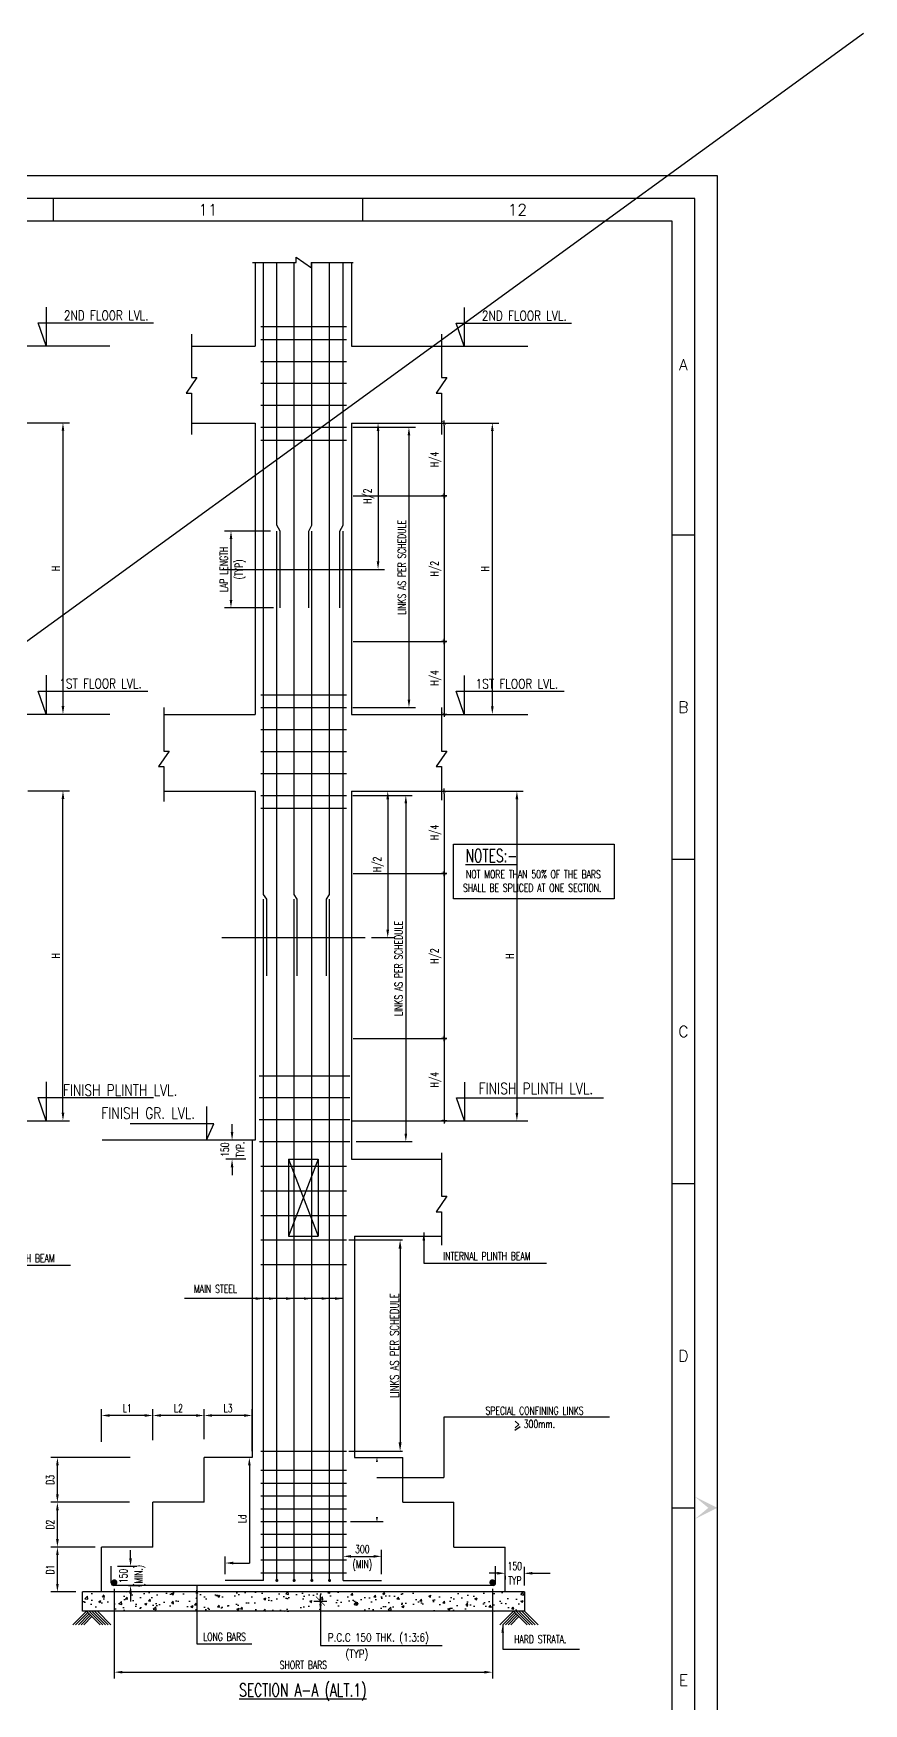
# Model space of a CAD drawing. Extents: x 489124 to 794428, y -356295 to -29813.
# Drawn here: x 608941 to 634855, y -225987 to -173814 of the extents above; entities that cross this region are included whole.
import ezdxf
from ezdxf.enums import TextEntityAlignment as Align
from ezdxf.lldxf.tags import DXFTag

# ---------------------------------------------------------------- set-up
doc = ezdxf.new("R2010")
doc.units = 0
doc.header["$LTSCALE"] = 500
doc.header["$MEASUREMENT"] = 0
doc.layers.get('DEFPOINTS').update_dxf_attribs({"color": 4})
for name, color, linetype in [('CEN', 8, 'CENTER'), ('COL', 1, 'Continuous'), ('DIM', 5, 'Continuous'), ('FOOT', 4, 'Continuous'), ('FRAME', 6, 'Continuous'), ('LINK', 2, 'Continuous'), ('P.C.C.', 8, 'Continuous'), ('PNA', 10, 'Continuous'), ('RING', 4, 'Continuous'), ('TXT', 4, 'Continuous'), ('TXT1', 2, 'Continuous')]:
    doc.layers.add(name, color=color, linetype=linetype)
doc.layers.add('HEADING-TXT', color=1, linetype='Continuous', lineweight=25)
doc.styles.add('ROMAND', font='romand')
doc.styles.add('ROMANS', font='r.shx', dxfattribs={"width": 0.7, "bigfont": 'bigfont.shx'})
tags = doc.linetypes.add('CENTER', pattern=[2, 1.25, -0.25, 0.25, -0.25]).pattern_tags.tags
tags[10:11] = [DXFTag(74, 4), DXFTag(75, 0), DXFTag(340, '0'), DXFTag(46, 1.0), DXFTag(50, 0.0), DXFTag(44, 0.0), DXFTag(45, 0.0)]
tags[8:9] = [DXFTag(74, 4), DXFTag(75, 0), DXFTag(340, '0'), DXFTag(46, 1.0), DXFTag(50, 0.0), DXFTag(44, 0.0), DXFTag(45, 0.0)]
tags[6:7] = [DXFTag(74, 4), DXFTag(75, 0), DXFTag(340, '0'), DXFTag(46, 1.0), DXFTag(50, 0.0), DXFTag(44, 0.0), DXFTag(45, 0.0)]
tags[4:5] = [DXFTag(74, 4), DXFTag(75, 0), DXFTag(340, '0'), DXFTag(46, 1.0), DXFTag(50, 0.0), DXFTag(44, 0.0), DXFTag(45, 0.0)]
doc.dimstyles.new('Copy of INT2TIMES', dxfattribs={"dimtxt": 300, "dimasz": 275, "dimexe": 75, "dimexo": 75, "dimgap": 40, "dimtad": 1, "dimdec": 0, "dimlfac": 0.5, "dimrnd": 5, "dimzin": 0, "dimdsep": 46, "dimtxsty": 'ROMANS', "dimcen": -1, "dimclrd": 5, "dimclre": 5, "dimclrt": 4, "dimadec": 0, "dimazin": 0, "dimtfac": 1, "dimtdec": 0, "dimtix": 1, "dimtofl": 0, "dimtmove": 2, "dimatfit": 3, "dimfxl": 0, "dimtolj": 1, "dimtzin": 0, "dimarcsym": 0})
doc.dimstyles.new('dim25', dxfattribs={"dimtxt": 250, "dimasz": 250, "dimexe": 200, "dimexo": 200, "dimgap": 100, "dimtad": 1, "dimdec": 0, "dimlfac": 0.25, "dimzin": 0, "dimdsep": 46, "dimtxsty": 'ROMANS', "dimcen": 0, "dimclrd": 5, "dimclre": 5, "dimclrt": 4, "dimadec": 0, "dimazin": 0, "dimtfac": 1, "dimtdec": 0, "dimtix": 1, "dimtofl": 0, "dimtmove": 2, "dimatfit": 3, "dimfxl": 0, "dimtolj": 1, "dimtzin": 0, "dimlwd": -1, "dimlwe": -1, "dimarcsym": 0})
doc.dimstyles.new('INT', dxfattribs={"dimtxt": 250, "dimasz": 80, "dimexe": 50, "dimexo": 50, "dimgap": 75, "dimtad": 1, "dimdec": 0, "dimzin": 0, "dimdsep": 46, "dimtxsty": 'ROMANS', "dimblk": 'DIMTICK', "dimblk1": 'DIMTICK', "dimblk2": 'DIMTICK', "dimsah": 1, "dimcen": -0.25, "dimclrd": 5, "dimclre": 5, "dimclrt": 4, "dimadec": 0, "dimazin": 0, "dimtfac": 1, "dimtdec": 0, "dimtix": 1, "dimtofl": 0, "dimtmove": 2, "dimatfit": 3, "dimldrblk": 'DIMTICK', "dimfxl": 0, "dimtolj": 1, "dimtzin": 0, "dimarcsym": 0})
doc.dimstyles.new('INT$7', dxfattribs={"dimtxt": 9, "dimasz": 8, "dimexe": 8, "dimexo": 3, "dimgap": 2, "dimtad": 1, "dimdec": 0, "dimzin": 0, "dimdsep": 46, "dimtxsty": 'ROMANS', "dimblk": 'DIMTICK', "dimcen": -0.25, "dimclrd": 5, "dimclre": 5, "dimclrt": 4, "dimadec": 0, "dimazin": 0, "dimtfac": 1, "dimtdec": 0, "dimtix": 1, "dimtofl": 0, "dimtmove": 2, "dimatfit": 3, "dimldrblk": 'DIMTICK', "dimfxl": 0, "dimtolj": 1, "dimtzin": 0, "dimarcsym": 0})

# ---------------------------------------------------------------- blocks, each defined once
blk = doc.blocks.new('FOLDER')
at = {"layer": 'PNA'}
for points in [[(-1250, 2500), (0, 0), (0, 1000)], [(1250, 2500), (0, 0), (0, 1000)]]:
    blk.add_solid(points, dxfattribs=at)
blk = doc.blocks.new('A1')
at = {"flags": 128}
blk.add_lwpolyline([(0, 0), (82779, 0), (82779, 58231), (0, 58231)], close=True, dxfattribs=at)
at = {"layer": 'PNA'}
for p, q in [((68326, 57739), (68326, 57247)), ((75060, 57739), (75060, 57247)), ((81794, 50420), (82287, 50420)), ((81794, 43358), (82287, 43358)), ((81794, 36296), (82287, 36296)), ((81794, 29233), (82287, 29233))]:
    blk.add_line(p, q, dxfattribs=at)
at = {"layer": 'PNA', "color": 1}
for points in [[(984, 492), (82287, 492), (82287, 57739), (984, 57739)], [(1969, 984), (81794, 984), (81794, 57247), (1969, 57247)]]:
    blk.add_lwpolyline(points, close=True, dxfattribs=at)
at = {"layer": 'PNA', "xscale": 0.196857838483993, "yscale": 0.196857838483993, "zscale": 0.196857838483993, "rotation": 90}
blk.add_blockref('FOLDER', (82779, 29233), dxfattribs=at)
at = {"layer": 'PNA', "style": 'ROMANS'}
for s, height, p in [('11', 246.1, (71694, 57493)), ('12', 246.1, (78428, 57493)), ('A', 246, (82041, 54122)), ('B', 246, (82041, 46666)), ('C', 246, (82041, 39604)), ('D', 246, (82041, 32541)), ('E', 246, (82041, 25479))]:
    blk.add_text(s, height=height, dxfattribs=at).set_placement(p, align=Align.MIDDLE)
blk = doc.blocks.new('*D740')
at = {"layer": 'DEFPOINTS', "color": 0}
for p in [(611368, -221699), (611973, -221699), (611710, -222299)]:
    blk.add_point(p, dxfattribs=at)
at = {"layer": 'DIM', "color": 5}
for p, q in [((611973, -221449), (611973, -221199)), ((611568, -221699), (612173, -221699)), ((611910, -222299), (612173, -222299)), ((611973, -222549), (611973, -222799))]:
    blk.add_line(p, q, dxfattribs=at)
for points in [[(611932, -221449), (612015, -221449), (611973, -221699)], [(611932, -222549), (612015, -222549), (611973, -222299)]]:
    blk.add_solid(points, dxfattribs=at)
at = {"layer": 'DIM', "color": 4, "char_height": 250, "attachment_point": 5, "rotation": 90, "style": 'ROMANS'}
for s, insert in [('\\A1;(MIN.)', (612264, -221999)), ('\\A1;150', (611748, -221999))]:
    blk.add_mtext(s, dxfattribs=dict(at, insert=insert))
blk = doc.blocks.new('*D741')
at = {"layer": 'DEFPOINTS', "color": 0}
for p in [(609689, -221099), (611068, -221099), (610468, -222499)]:
    blk.add_point(p, dxfattribs=at)
at = {"layer": 'DIM', "color": 5}
for p, q in [((610868, -221099), (609489, -221099)), ((609689, -222249), (609689, -221349)), ((610268, -222499), (609489, -222499))]:
    blk.add_line(p, q, dxfattribs=at)
for points in [[(609648, -221349), (609731, -221349), (609689, -221099)], [(609648, -222249), (609731, -222249), (609689, -222499)]]:
    blk.add_solid(points, dxfattribs=at)
at = {"layer": 'DIM', "color": 4, "insert": (609464, -221799), "char_height": 250, "attachment_point": 5, "rotation": 90, "style": 'ROMANS'}
blk.add_mtext('\\A1;D1', dxfattribs=at)
blk = doc.blocks.new('*D742')
at = {"layer": 'DEFPOINTS', "color": 0}
for p in [(609689, -219699), (612142, -219699), (611068, -221099)]:
    blk.add_point(p, dxfattribs=at)
at = {"layer": 'DIM', "color": 5}
for p, q in [((611942, -219699), (609489, -219699)), ((609689, -220849), (609689, -219949)), ((610868, -221099), (609489, -221099))]:
    blk.add_line(p, q, dxfattribs=at)
for points in [[(609648, -219949), (609731, -219949), (609689, -219699)], [(609648, -220849), (609731, -220849), (609689, -221099)]]:
    blk.add_solid(points, dxfattribs=at)
at = {"layer": 'DIM', "color": 4, "insert": (609464, -220399), "char_height": 250, "attachment_point": 5, "rotation": 90, "style": 'ROMANS'}
blk.add_mtext('\\A1;D2', dxfattribs=at)
blk = doc.blocks.new('*D743')
at = {"layer": 'DEFPOINTS', "color": 0}
for p in [(609689, -218299), (612162, -218299), (612142, -219699)]:
    blk.add_point(p, dxfattribs=at)
at = {"layer": 'DIM', "color": 5}
for p, q in [((611962, -218299), (609489, -218299)), ((609689, -219449), (609689, -218549)), ((611942, -219699), (609489, -219699))]:
    blk.add_line(p, q, dxfattribs=at)
for points in [[(609648, -218549), (609731, -218549), (609689, -218299)], [(609648, -219449), (609731, -219449), (609689, -219699)]]:
    blk.add_solid(points, dxfattribs=at)
at = {"layer": 'DIM', "color": 4, "insert": (609464, -218999), "char_height": 250, "attachment_point": 5, "rotation": 90, "style": 'ROMANS'}
blk.add_mtext('\\A1;D3', dxfattribs=at)
blk = doc.blocks.new('*D744')
at = {"layer": 'DEFPOINTS', "color": 0}
for p in [(614268, -216987), (614268, -217932), (615768, -218299)]:
    blk.add_point(p, dxfattribs=at)
at = {"layer": 'DIM', "color": 5}
for p, q in [((614268, -217732), (614268, -216787)), ((615518, -216987), (614518, -216987)), ((615768, -218099), (615768, -216787))]:
    blk.add_line(p, q, dxfattribs=at)
for points in [[(614518, -216946), (614518, -217029), (614268, -216987)], [(615518, -216946), (615518, -217029), (615768, -216987)]]:
    blk.add_solid(points, dxfattribs=at)
at = {"layer": 'DIM', "color": 4, "insert": (615018, -216762), "char_height": 250, "attachment_point": 5, "style": 'ROMANS'}
blk.add_mtext('\\A1;L3', dxfattribs=at)
blk = doc.blocks.new('*D745')
at = {"layer": 'DEFPOINTS', "color": 0}
for p in [(612668, -216987), (612668, -217960), (614268, -217932)]:
    blk.add_point(p, dxfattribs=at)
at = {"layer": 'DIM', "color": 5}
for p, q in [((612668, -217760), (612668, -216787)), ((614018, -216987), (612918, -216987)), ((614268, -217732), (614268, -216787))]:
    blk.add_line(p, q, dxfattribs=at)
for points in [[(612918, -216946), (612918, -217029), (612668, -216987)], [(614018, -216946), (614018, -217029), (614268, -216987)]]:
    blk.add_solid(points, dxfattribs=at)
at = {"layer": 'DIM', "color": 4, "insert": (613468, -216762), "char_height": 250, "attachment_point": 5, "style": 'ROMANS'}
blk.add_mtext('\\A1;L2', dxfattribs=at)
blk = doc.blocks.new('*D746')
at = {"layer": 'DEFPOINTS', "color": 0}
for p in [(611068, -216987), (611068, -218007), (612668, -217960)]:
    blk.add_point(p, dxfattribs=at)
at = {"layer": 'DIM', "color": 5}
for p, q in [((611068, -217807), (611068, -216787)), ((612418, -216987), (611318, -216987)), ((612668, -217760), (612668, -216787))]:
    blk.add_line(p, q, dxfattribs=at)
for points in [[(611318, -216946), (611318, -217029), (611068, -216987)], [(612418, -216946), (612418, -217029), (612668, -216987)]]:
    blk.add_solid(points, dxfattribs=at)
at = {"layer": 'DIM', "color": 4, "insert": (611868, -216762), "char_height": 250, "attachment_point": 5, "style": 'ROMANS'}
blk.add_mtext('\\A1;L1', dxfattribs=at)
blk = doc.blocks.new('*D747')
at = {"layer": 'DEFPOINTS', "color": 0}
for p in [(623668, -221799), (624268, -221916), (624268, -222499)]:
    blk.add_point(p, dxfattribs=at)
at = {"layer": 'DIM', "color": 5}
for p, q in [((624268, -222299), (624268, -221716)), ((623418, -221916), (623168, -221916)), ((623668, -221999), (623668, -222116)), ((624518, -221916), (624768, -221916))]:
    blk.add_line(p, q, dxfattribs=at)
for points in [[(623418, -221875), (623418, -221958), (623668, -221916)], [(624518, -221875), (624518, -221958), (624268, -221916)]]:
    blk.add_solid(points, dxfattribs=at)
at = {"layer": 'DIM', "color": 4, "char_height": 250, "attachment_point": 5, "style": 'ROMANS'}
for s, insert in [('\\A1;150', (623968, -221691)), ('\\A1;TYP', (623968, -222141))]:
    blk.add_mtext(s, dxfattribs=dict(at, insert=insert))
blk = doc.blocks.new('*D751')
at = {"layer": 'DEFPOINTS', "color": 0}
for p in [(608571, -197478), (609863, -197478), (608571, -207778)]:
    blk.add_point(p, dxfattribs=at)
at = {"layer": 'DIM', "color": 5}
for p, q in [((608771, -197478), (610063, -197478)), ((609863, -207528), (609863, -197728)), ((608771, -207778), (610063, -207778))]:
    blk.add_line(p, q, dxfattribs=at)
for points in [[(609821, -197728), (609905, -197728), (609863, -197478)], [(609821, -207528), (609905, -207528), (609863, -207778)]]:
    blk.add_solid(points, dxfattribs=at)
at = {"layer": 'DIM', "color": 4, "insert": (609638, -202628), "char_height": 250, "attachment_point": 5, "rotation": 90, "style": 'ROMANS'}
blk.add_mtext('\\A1;H', dxfattribs=at)
blk = doc.blocks.new('*D754')
at = {"layer": 'DEFPOINTS', "color": 0}
for p in [(615768, -208385), (615142, -208985), (615768, -208985)]:
    blk.add_point(p, dxfattribs=at)
at = {"layer": 'DIM', "color": 5}
for p, q in [((615142, -208135), (615142, -207885)), ((615568, -208385), (614942, -208385)), ((615568, -208985), (614942, -208985)), ((615142, -209235), (615142, -209485))]:
    blk.add_line(p, q, dxfattribs=at)
for points in [[(615100, -208135), (615183, -208135), (615142, -208385)], [(615100, -209235), (615183, -209235), (615142, -208985)]]:
    blk.add_solid(points, dxfattribs=at)
at = {"layer": 'DIM', "color": 4, "insert": (614917, -208685), "char_height": 250, "attachment_point": 5, "rotation": 90, "style": 'ROMANS'}
blk.add_mtext('\\A1;150', dxfattribs=at)
blk = doc.blocks.new('*D755')
at = {"layer": 'DEFPOINTS', "color": 0, "ltscale": 2}
for p in [(618716, -211503), (618716, -218105), (620387, -218105)]:
    blk.add_point(p, dxfattribs=at)
at = {"layer": 'DIM', "color": 5, "lineweight": -2, "ltscale": 2}
for p, q in [((618791, -211503), (620462, -211503)), ((620387, -211778), (620387, -217830)), ((618791, -218105), (620462, -218105))]:
    blk.add_line(p, q, dxfattribs=at)
at = {"layer": 'DIM', "color": 5, "ltscale": 2}
for points in [[(620341, -211778), (620433, -211778), (620387, -211503)], [(620341, -217830), (620433, -217830), (620387, -218105)]]:
    blk.add_solid(points, dxfattribs=at)
at = {"layer": 'DIM', "color": 4, "ltscale": 2, "insert": (620210, -214804), "char_height": 275, "attachment_point": 5, "rotation": 90, "style": 'ROMANS'}
blk.add_mtext('\\A1;LINKS AS PER SCHEDULE', dxfattribs=at)
blk = doc.blocks.new('*D756')
at = {"layer": 'DEFPOINTS', "color": 0}
for p in [(618716, -197619), (618816, -208430), (620566, -208430)]:
    blk.add_point(p, dxfattribs=at)
at = {"layer": 'DIM', "color": 5}
for p, q in [((618916, -197619), (620766, -197619)), ((620566, -197869), (620566, -208180)), ((619016, -208430), (620766, -208430))]:
    blk.add_line(p, q, dxfattribs=at)
for points in [[(620524, -197869), (620608, -197869), (620566, -197619)], [(620524, -208180), (620608, -208180), (620566, -208430)]]:
    blk.add_solid(points, dxfattribs=at)
at = {"layer": 'DIM', "color": 4, "insert": (620341, -203024), "char_height": 250, "attachment_point": 5, "rotation": 90, "style": 'ROMANS'}
blk.add_mtext('\\A1;LINKS AS PER SCHEDULE', dxfattribs=at)
blk = doc.blocks.new('*D757')
at = {"layer": 'DEFPOINTS', "color": 0}
for p in [(620274, -197485), (620425, -207785), (624033, -207785)]:
    blk.add_point(p, dxfattribs=at)
at = {"layer": 'DIM', "color": 5}
for p, q in [((620474, -197485), (624233, -197485)), ((624033, -197735), (624033, -207535)), ((620625, -207785), (624233, -207785))]:
    blk.add_line(p, q, dxfattribs=at)
for points in [[(623991, -197735), (624075, -197735), (624033, -197485)], [(623991, -207535), (624075, -207535), (624033, -207785)]]:
    blk.add_solid(points, dxfattribs=at)
at = {"layer": 'DIM', "color": 4, "insert": (623808, -202635), "char_height": 250, "attachment_point": 5, "rotation": 90, "style": 'ROMANS'}
blk.add_mtext('\\A1;H', dxfattribs=at)
blk = doc.blocks.new('*D758')
at = {"layer": 'DEFPOINTS', "color": 0}
for p in [(619634, -197485), (619293, -202058), (620001, -202058)]:
    blk.add_point(p, dxfattribs=at)
at = {"layer": 'DIM', "color": 5}
for p, q in [((619834, -197485), (620201, -197485)), ((620001, -197735), (620001, -201808)), ((619493, -202058), (620201, -202058))]:
    blk.add_line(p, q, dxfattribs=at)
for points in [[(619959, -197735), (620043, -197735), (620001, -197485)], [(619959, -201808), (620043, -201808), (620001, -202058)]]:
    blk.add_solid(points, dxfattribs=at)
at = {"layer": 'DIM', "color": 4, "insert": (619710, -199771), "char_height": 250, "attachment_point": 5, "rotation": 90, "style": 'ROMANS'}
blk.add_mtext('\\A1;H/2', dxfattribs=at)
blk = doc.blocks.new('*D759')
at = {"layer": 'DEFPOINTS', "color": 0}
for p in [(620274, -185985), (620274, -195085), (623266, -195085)]:
    blk.add_point(p, dxfattribs=at)
at = {"layer": 'DIM', "color": 5}
for p, q in [((620474, -185985), (623466, -185985)), ((623266, -186235), (623266, -194835)), ((620474, -195085), (623466, -195085))]:
    blk.add_line(p, q, dxfattribs=at)
for points in [[(623225, -186235), (623308, -186235), (623266, -185985)], [(623225, -194835), (623308, -194835), (623266, -195085)]]:
    blk.add_solid(points, dxfattribs=at)
at = {"layer": 'DIM', "color": 4, "insert": (623041, -190535), "char_height": 250, "attachment_point": 5, "rotation": 90, "style": 'ROMANS'}
blk.add_mtext('\\A1;H', dxfattribs=at)
blk = doc.blocks.new('*D760')
at = {"layer": 'DEFPOINTS', "color": 0}
for p in [(618716, -186119), (618716, -194872), (620664, -194872)]:
    blk.add_point(p, dxfattribs=at)
at = {"layer": 'DIM', "color": 5}
for p, q in [((618916, -186119), (620864, -186119)), ((620664, -186369), (620664, -194622)), ((618916, -194872), (620864, -194872))]:
    blk.add_line(p, q, dxfattribs=at)
for points in [[(620622, -186369), (620705, -186369), (620664, -186119)], [(620622, -194622), (620705, -194622), (620664, -194872)]]:
    blk.add_solid(points, dxfattribs=at)
at = {"layer": 'DIM', "color": 4, "insert": (620439, -190495), "char_height": 250, "attachment_point": 5, "rotation": 90, "style": 'ROMANS'}
blk.add_mtext('\\A1;LINKS AS PER SCHEDULE', dxfattribs=at)
blk = doc.blocks.new('*D761')
at = {"layer": 'DEFPOINTS', "color": 0}
for p in [(618868, -185985), (618868, -190558), (619699, -190558)]:
    blk.add_point(p, dxfattribs=at)
at = {"layer": 'DIM', "color": 5}
for p, q in [((619068, -185985), (619899, -185985)), ((619699, -186235), (619699, -190308)), ((619068, -190558), (619899, -190558))]:
    blk.add_line(p, q, dxfattribs=at)
for points in [[(619657, -186235), (619740, -186235), (619699, -185985)], [(619657, -190308), (619740, -190308), (619699, -190558)]]:
    blk.add_solid(points, dxfattribs=at)
at = {"layer": 'DIM', "color": 4, "insert": (619408, -188271), "char_height": 250, "attachment_point": 5, "rotation": 90, "style": 'ROMANS'}
blk.add_mtext('\\A1;H/2', dxfattribs=at)
blk = doc.blocks.new('*D762')
at = {"layer": 'DEFPOINTS', "color": 0}
for p in [(616540, -189358), (615108, -191758), (616640, -191758)]:
    blk.add_point(p, dxfattribs=at)
at = {"layer": 'DIM', "color": 5}
for p, q in [((616340, -189358), (614908, -189358)), ((615108, -189608), (615108, -191508)), ((616440, -191758), (614908, -191758))]:
    blk.add_line(p, q, dxfattribs=at)
for points in [[(615066, -189608), (615150, -189608), (615108, -189358)], [(615066, -191508), (615150, -191508), (615108, -191758)]]:
    blk.add_solid(points, dxfattribs=at)
at = {"layer": 'DIM', "color": 4, "char_height": 250, "attachment_point": 5, "rotation": 90, "style": 'ROMANS'}
for s, insert in [('\\A1;LAP LENGTH', (614883, -190558)), ('\\A1;(TYP)', (615399, -190558))]:
    blk.add_mtext(s, dxfattribs=dict(at, insert=insert))
blk = doc.blocks.new('*D763')
at = {"layer": 'DEFPOINTS', "color": 0}
for p in [(608324, -185978), (608170, -195078), (609863, -195078)]:
    blk.add_point(p, dxfattribs=at)
at = {"layer": 'DIM', "color": 5}
for p, q in [((608524, -185978), (610063, -185978)), ((609863, -186228), (609863, -194828)), ((608370, -195078), (610063, -195078))]:
    blk.add_line(p, q, dxfattribs=at)
for points in [[(609821, -186228), (609905, -186228), (609863, -185978)], [(609821, -194828), (609905, -194828), (609863, -195078)]]:
    blk.add_solid(points, dxfattribs=at)
at = {"layer": 'DIM', "color": 4, "insert": (609638, -190528), "char_height": 250, "attachment_point": 5, "rotation": 90, "style": 'ROMANS'}
blk.add_mtext('\\A1;H', dxfattribs=at)
blk = doc.blocks.new('*D765')
at = {"layer": 'DEFPOINTS', "color": 0}
for p in [(619808, -221388), (618608, -222140), (619808, -222140)]:
    blk.add_point(p, dxfattribs=at)
at = {"layer": 'DIM', "color": 5}
for p, q in [((618608, -221940), (618608, -221188)), ((619808, -221940), (619808, -221188)), ((618858, -221388), (619558, -221388))]:
    blk.add_line(p, q, dxfattribs=at)
for points in [[(618858, -221346), (618858, -221430), (618608, -221388)], [(619558, -221346), (619558, -221430), (619808, -221388)]]:
    blk.add_solid(points, dxfattribs=at)
at = {"layer": 'DIM', "color": 4, "char_height": 250, "attachment_point": 5, "style": 'ROMANS'}
for s, insert in [('\\A1;300', (619208, -221163)), ('\\A1;(MIN)', (619208, -221678))]:
    blk.add_mtext(s, dxfattribs=dict(at, insert=insert))
blk = doc.blocks.new('DIMTICK')
for p, q in [((-1, 0), (1, 0)), ((0, 1), (0, -1))]:
    blk.add_line(p, q)
at = {"color": 2, "const_width": 0.1}
blk.add_lwpolyline([(0.71, 0.71), (-0.71, -0.71)], dxfattribs=at)
blk = doc.blocks.new('*D766')
at = {"layer": 'DEFPOINTS', "color": 0}
for p in [(611466, -222202), (623270, -222202), (623270, -225006)]:
    blk.add_point(p, dxfattribs=at)
at = {"layer": 'DIM', "color": 5}
for p, q in [((611466, -222402), (611466, -225206)), ((623270, -222402), (623270, -225206)), ((611716, -225006), (623020, -225006))]:
    blk.add_line(p, q, dxfattribs=at)
for points in [[(611716, -224965), (611716, -225048), (611466, -225006)], [(623020, -224965), (623020, -225048), (623270, -225006)]]:
    blk.add_solid(points, dxfattribs=at)
at = {"layer": 'DIM', "color": 4, "insert": (617368, -224781), "char_height": 250, "attachment_point": 5, "style": 'ROMANS'}
blk.add_mtext('\\A1;SHORT BARS', dxfattribs=at)
blk = doc.blocks.new('*D773')
at = {"layer": 'DEFPOINTS', "color": 0}
for p in [(621069, -185985), (618868, -188260), (621764, -188260)]:
    blk.add_point(p, dxfattribs=at)
at = {"layer": 'DIM', "color": 5, "lineweight": -2}
for p, q in [((621119, -185985), (621814, -185985)), ((621764, -186065), (621764, -188180)), ((618918, -188260), (621814, -188260))]:
    blk.add_line(p, q, dxfattribs=at)
at = {"layer": 'DIM', "color": 5, "lineweight": -2, "xscale": 80, "yscale": 80, "zscale": 80}
for p, rotation in [((621764, -185985), 90), ((621764, -188260), 270)]:
    blk.add_blockref('DIMTICK', p, dxfattribs=dict(at, rotation=rotation))
at = {"layer": 'DIM', "color": 4, "insert": (621499, -187123), "char_height": 250, "attachment_point": 5, "rotation": 90, "style": 'ROMANS'}
blk.add_mtext('\\A1;H/4', dxfattribs=at)
blk = doc.blocks.new('*D774')
at = {"layer": 'DEFPOINTS', "color": 0}
for p in [(618868, -188260), (618868, -192810), (621764, -192810)]:
    blk.add_point(p, dxfattribs=at)
at = {"layer": 'DIM', "color": 5, "lineweight": -2}
for p, q in [((618918, -188260), (621814, -188260)), ((621764, -188340), (621764, -192730)), ((618918, -192810), (621814, -192810))]:
    blk.add_line(p, q, dxfattribs=at)
at = {"layer": 'DIM', "color": 5, "lineweight": -2, "xscale": 80, "yscale": 80, "zscale": 80}
for p, rotation in [((621764, -188260), 90), ((621764, -192810), 270)]:
    blk.add_blockref('DIMTICK', p, dxfattribs=dict(at, rotation=rotation))
at = {"layer": 'DIM', "color": 4, "insert": (621499, -190535), "char_height": 250, "attachment_point": 5, "rotation": 90, "style": 'ROMANS'}
blk.add_mtext('\\A1;H/2', dxfattribs=at)
blk = doc.blocks.new('*D775')
at = {"layer": 'DEFPOINTS', "color": 0}
for p in [(618868, -192810), (621222, -195085), (621764, -195085)]:
    blk.add_point(p, dxfattribs=at)
at = {"layer": 'DIM', "color": 5, "lineweight": -2}
for p, q in [((618918, -192810), (621814, -192810)), ((621764, -192890), (621764, -195005)), ((621272, -195085), (621814, -195085))]:
    blk.add_line(p, q, dxfattribs=at)
at = {"layer": 'DIM', "color": 5, "lineweight": -2, "xscale": 80, "yscale": 80, "zscale": 80}
for p, rotation in [((621764, -192810), 90), ((621764, -195085), 270)]:
    blk.add_blockref('DIMTICK', p, dxfattribs=dict(at, rotation=rotation))
at = {"layer": 'DIM', "color": 4, "insert": (621499, -193948), "char_height": 250, "attachment_point": 5, "rotation": 90, "style": 'ROMANS'}
blk.add_mtext('\\A1;H/4', dxfattribs=at)
blk = doc.blocks.new('*D776')
at = {"layer": 'DEFPOINTS', "color": 0}
for p in [(621069, -197485), (618868, -200060), (621764, -200060)]:
    blk.add_point(p, dxfattribs=at)
at = {"layer": 'DIM', "color": 5, "lineweight": -2}
for p, q in [((621119, -197485), (621814, -197485)), ((621764, -197565), (621764, -199980)), ((618918, -200060), (621814, -200060))]:
    blk.add_line(p, q, dxfattribs=at)
at = {"layer": 'DIM', "color": 5, "lineweight": -2, "xscale": 80, "yscale": 80, "zscale": 80}
for p, rotation in [((621764, -197485), 90), ((621764, -200060), 270)]:
    blk.add_blockref('DIMTICK', p, dxfattribs=dict(at, rotation=rotation))
at = {"layer": 'DIM', "color": 4, "insert": (621499, -198773), "char_height": 250, "attachment_point": 5, "rotation": 90, "style": 'ROMANS'}
blk.add_mtext('\\A1;H/4', dxfattribs=at)
blk = doc.blocks.new('*D777')
at = {"layer": 'DEFPOINTS', "color": 0}
for p in [(618868, -200060), (618868, -205210), (621764, -205210)]:
    blk.add_point(p, dxfattribs=at)
at = {"layer": 'DIM', "color": 5, "lineweight": -2}
for p, q in [((618918, -200060), (621814, -200060)), ((621764, -200140), (621764, -205130)), ((618918, -205210), (621814, -205210))]:
    blk.add_line(p, q, dxfattribs=at)
at = {"layer": 'DIM', "color": 5, "lineweight": -2, "xscale": 80, "yscale": 80, "zscale": 80}
for p, rotation in [((621764, -200060), 90), ((621764, -205210), 270)]:
    blk.add_blockref('DIMTICK', p, dxfattribs=dict(at, rotation=rotation))
at = {"layer": 'DIM', "color": 4, "insert": (621499, -202635), "char_height": 250, "attachment_point": 5, "rotation": 90, "style": 'ROMANS'}
blk.add_mtext('\\A1;H/2', dxfattribs=at)
blk = doc.blocks.new('*D778')
at = {"layer": 'DEFPOINTS', "color": 0}
for p in [(618868, -205210), (621222, -207785), (621764, -207785)]:
    blk.add_point(p, dxfattribs=at)
at = {"layer": 'DIM', "color": 5, "lineweight": -2}
for p, q in [((618918, -205210), (621814, -205210)), ((621764, -205290), (621764, -207705)), ((621272, -207785), (621814, -207785))]:
    blk.add_line(p, q, dxfattribs=at)
at = {"layer": 'DIM', "color": 5, "lineweight": -2, "xscale": 80, "yscale": 80, "zscale": 80}
for p, rotation in [((621764, -205210), 90), ((621764, -207785), 270)]:
    blk.add_blockref('DIMTICK', p, dxfattribs=dict(at, rotation=rotation))
at = {"layer": 'DIM', "color": 4, "insert": (621499, -206498), "char_height": 250, "attachment_point": 5, "rotation": 90, "style": 'ROMANS'}
blk.add_mtext('\\A1;H/4', dxfattribs=at)

msp = doc.modelspace()

# ---------------------------------------------------------------- hatches: boundary and pattern name
at = {"layer": 'P.C.C.'}
h = msp.add_hatch(dxfattribs=at)
h.set_pattern_fill('AR-CONC', color=256, scale=100, style=0)
h.set_pattern_definition([(50, (-73966.56, -311467.97), (717.2602, -62.75213), [75, -825]), (355, (-73966.6, -311468), (-138.7513, 752.1921), [60, -660]), (100.4514, (-73906.8, -311473.2), (578.5094, 689.43954), [63.7402, -701.1421]), (46.1842, (-73966.6, -311268), (1067.241, -165.519), [112.5, -1237.5]), (96.6356, (-73877.6, -311281.8), (934.6627, 974.1179), [95.6103, -1051.713]), (351.1842, (-73966.6, -311268), (934.662, 974.1186), [90, -990]), (21, (-73866.56, -311317.97), (596.90705, -402.6189), [75, -825]), (326, (-73866.6, -311318), (243.3153, 725.15005), [60, -660]), (71.4514, (-73816.8, -311351.5), (840.2226, 322.5305), [63.7402, -701.1421]), (37.5, (-73966.56, -311467.97), (12.159855, 332.89385), [0, -652, 0, -670, 0, -662.5]), (7.5, (-73966.56, -311467.97), (263.06954, 394.41171), [0, -382, 0, -637, 0, -252.5]), (327.5, (-74189.56, -311467.97), (533.82244, -22.55487), [0, -250, 0, -780, 0, -1035]), (317.5, (-74289.56, -311467.97), (583.18617, 100.10498), [0, -325, 0, -518, 0, -735])])
h.paths.add_polyline_path([(615322.824, -222498.553), (615322.824, -223098.553), (624267.937, -223098.553), (624267.937, -222498.553)])
h.paths.add_polyline_path([(615322.824, -223098.553), (615322.824, -222498.553), (610467.937, -222498.553), (610467.937, -223098.553)])

# ---------------------------------------------------------------- linework, layer by layer
at = {"layer": 'CEN'}
for p, q in [((614823.325, -190557.543), (619293.325, -190557.543)), ((614823.325, -202057.543), (619293.325, -202057.543))]:
    msp.add_line(p, q, dxfattribs=at)
at = {"layer": 'CEN', "linetype": 'Continuous'}
msp.add_line((618837.703, -220298.553), (619856.703, -220298.553), dxfattribs=at)
at = {"layer": 'COL', "linetype": 'Continuous'}
for points, const_width in [([(611418.099, -222201.991, 1), (611514.099, -222201.991, 1)], 96), ([(616515.712, -222139.553, 1), (616563.712, -222139.553, 1)], 48), ([(617054.13, -222139.553, 1), (617102.13, -222139.553, 1)], 48), ([(617608.956, -222139.553, 1), (617656.956, -222139.553, 1)], 48), ([(618161.568, -222139.553, 1), (618209.568, -222139.553, 1)], 48), ([(623317.774, -222201.991, -1), (623221.774, -222201.991, -1)], 96)]:
    msp.add_lwpolyline(points, format="xyb", close=True, dxfattribs=dict(at, const_width=const_width))
at = {"layer": 'DIM'}
for p, q in [((634855, -173813.5), (502279.5, -270234)), ((608627.151, -183578.051), (611325.35, -183578.051)), ((621679.124, -183585.293), (624377.323, -183585.293)), ((608627.151, -195078.051), (611325.35, -195078.051)), ((621679.124, -195085.293), (624377.323, -195085.293)), ((616907.937, -208985.293), (617827.937, -211385.293)), ((617827.937, -208985.293), (616907.937, -211385.293)), ((626922.819, -217044.116), (621754.065, -217044.116)), ((621754.065, -217044.116), (621754.065, -218921.92)), ((619663.777, -218921.92), (621754.065, -218921.92)), ((624347.937, -221916.47), (625066.937, -221916.47))]:
    msp.add_line(p, q, dxfattribs=at)
at = {"layer": 'DIM', "color": 3, "linetype": 'Continuous'}
for p, q in [((605815.964, -207778.051), (609863.098, -207778.051)), ((615867.937, -208385.293), (611086.401, -208385.293))]:
    msp.add_line(p, q, dxfattribs=at)
at = {"layer": 'DIM', "color": 3}
msp.add_line((618867.937, -207785.293), (624377.323, -207785.293), dxfattribs=at)
at = {"layer": 'DIM', "color": 5}
for p, q in [((615669.071, -218298.553), (615482.071, -218298.553)), ((615682.071, -218548.553), (615682.071, -221596.766)), ((614927.937, -221939.553), (614927.937, -221396.766)), ((615177.937, -221596.766), (615682.071, -221596.766))]:
    msp.add_line(p, q, dxfattribs=at)
at = {"layer": 'DIM'}
for points in [[(615780.666, -180966.511), (617138.629, -180966.511), (617138.629, -180800.147), (617625.446, -181132.875), (617625.446, -180966.511), (618919.354, -180966.511)], [(613879.55, -183208.328), (613879.55, -184566.291), (614045.914, -184566.291), (613713.186, -185053.108), (613879.55, -185053.108), (613879.55, -186347.016)], [(621679.124, -183208.328), (621679.124, -184566.291), (621845.488, -184566.291), (621512.76, -185053.108), (621679.124, -185053.108), (621679.124, -186347.016)], [(613010.839, -194872.333), (613010.839, -196230.296), (613177.203, -196230.296), (612844.475, -196717.113), (613010.839, -196717.113), (613010.839, -197805.378)], [(621679.124, -194872.333), (621679.124, -196230.296), (621845.488, -196230.296), (621512.76, -196717.113), (621679.124, -196717.113), (621679.124, -197764.249)], [(621679.124, -208779.341), (621679.124, -210137.304), (621845.488, -210137.304), (621512.76, -210624.121), (621679.124, -210624.121), (621679.124, -211671.257)]]:
    msp.add_lwpolyline(points, dxfattribs=at)
at = {"layer": 'DIM', "flags": 128}
msp.add_lwpolyline([(619663.777, -220162.114, 61.213, 0, 0), (619663.777, -220315.044, 0, 0, 0), (619663.777, -219273.359, 0, 0, 0), (619663.777, -218285.674, 0, 61.213, 0), (619663.777, -218438.604, 0, 0, 0)], format="xyseb", dxfattribs=at)
at = {"layer": 'DIM', "color": 5}
for points in [[(615640.405, -218548.553), (615723.738, -218548.553), (615682.071, -218298.553)], [(615177.937, -221555.1), (615177.937, -221638.433), (614927.937, -221596.766)]]:
    msp.add_solid(points, dxfattribs=at)
at = {"layer": 'FOOT', "linetype": 'Continuous'}
for p, q in [((615867.937, -180959.269), (615867.937, -183585.293)), ((618867.937, -180959.269), (618867.937, -183585.293)), ((613879.55, -183585.293), (615867.937, -183585.293)), ((618867.937, -183585.293), (621679.124, -183585.293)), ((613879.55, -185985.293), (615867.937, -185985.293)), ((615867.937, -185985.293), (615867.937, -195085.293)), ((618867.937, -185985.293), (618867.937, -195085.293)), ((618867.937, -185985.293), (621679.124, -185985.293)), ((613010.839, -195085.293), (615867.937, -195085.293)), ((618867.937, -195085.293), (621679.124, -195085.293)), ((613010.839, -197485.293), (615867.937, -197485.293)), ((615867.937, -197485.293), (615867.937, -208385.293)), ((618867.937, -197485.293), (618867.937, -208985.293)), ((618867.937, -197485.293), (621679.124, -197485.293)), ((615767.937, -208385.293), (615767.937, -218298.553)), ((616907.937, -208985.293), (617827.937, -208985.293)), ((616907.937, -208985.293), (616907.937, -211385.293)), ((617827.937, -208985.293), (617827.937, -211385.293)), ((618867.937, -208985.293), (621679.124, -208985.293)), ((616907.937, -211385.293), (617827.937, -211385.293)), ((618967.937, -211385.293), (621679.124, -211385.293)), ((618967.937, -211385.293), (618967.937, -218298.553)), ((614267.937, -219698.553), (614267.937, -218298.553)), ((615767.937, -218298.553), (614267.937, -218298.553)), ((618967.937, -218298.553), (620467.937, -218298.553)), ((620467.937, -219698.553), (620467.937, -218298.553)), ((614267.937, -219698.553), (612667.937, -219698.553)), ((612667.937, -221098.553), (612667.937, -219698.553)), ((620467.937, -219698.553), (622067.937, -219698.553)), ((622067.937, -221098.553), (622067.937, -219698.553)), ((611067.937, -222498.553), (611067.937, -221098.553)), ((612667.937, -221098.553), (611067.937, -221098.553)), ((622067.937, -221098.553), (623667.937, -221098.553)), ((623667.937, -222498.553), (623667.937, -221098.553)), ((624267.937, -222498.553), (610467.937, -222498.553)), ((610467.937, -223098.553), (610467.937, -222498.553)), ((624267.937, -222498.553), (624267.937, -223098.553)), ((624267.937, -223098.553), (610467.937, -223098.553))]:
    msp.add_line(p, q, dxfattribs=at)
msp.add_lwpolyline([(622059.16, -199142.93), (627065.723, -199142.93), (627065.723, -200843.417), (622059.16, -200843.417)], close=True, dxfattribs=at)
at = {"layer": 'FRAME'}
for p, q in [((616127.937, -200707.543), (616127.937, -180959.269)), ((616539.712, -189171.543), (616539.712, -180959.269)), ((617078.13, -200707.543), (617078.13, -180959.269)), ((617632.956, -189171.543), (617632.956, -180959.269)), ((618185.568, -200707.543), (618185.568, -180959.269)), ((618607.937, -189171.543), (618607.937, -180959.269)), ((616639.712, -189357.543), (616539.712, -189171.543)), ((616539.712, -200221.823), (616539.712, -189357.543)), ((616639.712, -191757.543), (616639.712, -189357.543)), ((617532.956, -189357.543), (617632.956, -189171.543)), ((617532.956, -191757.543), (617532.956, -189357.543)), ((617632.956, -200857.543), (617632.956, -189357.543)), ((618507.937, -189357.543), (618607.937, -189171.543)), ((618507.937, -191757.543), (618507.937, -189357.543)), ((618607.937, -202431.388), (618607.937, -189357.543)), ((613010.839, -195085.293), (613010.839, -195085.293)), ((616539.712, -222103.819), (616539.712, -200221.823)), ((616227.937, -200857.543), (616127.937, -200707.543)), ((616127.937, -222139.553), (616127.937, -200857.543)), ((616227.937, -203257.543), (616227.937, -200857.543)), ((617178.13, -200857.543), (617078.13, -200707.543)), ((617078.13, -222103.819), (617078.13, -200857.543)), ((617178.13, -203257.543), (617178.13, -200857.543)), ((617632.956, -222103.819), (617632.956, -200857.543)), ((618085.568, -200857.543), (618185.568, -200707.543)), ((618085.568, -203257.543), (618085.568, -200857.543)), ((618185.568, -222103.819), (618185.568, -200857.543)), ((618607.937, -222139.553), (618607.937, -202431.388)), ((617632.956, -211462.833), (617632.956, -209084.465)), ((611367.937, -222218.553), (611367.937, -221698.553)), ((623367.937, -222218.553), (623367.937, -221698.553)), ((616127.937, -222139.553), (614927.937, -222139.553)), ((618607.937, -222139.553), (619807.937, -222139.553)), ((623287.937, -222298.553), (611447.937, -222298.553))]:
    msp.add_line(p, q, dxfattribs=at)
for centre, start, end in [((611447.937, -222218.553), 180, 270), ((623287.937, -222218.553), 270, 0)]:
    msp.add_arc(centre, 80, start, end, dxfattribs=at)
at = {"layer": 'LINK'}
for p, q in [((616035.199, -182972.13), (618715.745, -182972.13)), ((616035.199, -183372.13), (618715.745, -183372.13)), ((616035.199, -184058.13), (618715.745, -184058.13)), ((616035.199, -184744.13), (618715.745, -184744.13)), ((616035.199, -185430.13), (618715.745, -185430.13)), ((616035.199, -186118.677), (618715.745, -186118.677)), ((616035.199, -186518.677), (618715.745, -186518.677)), ((616035.199, -194472.13), (618715.745, -194472.13)), ((616035.199, -194872.13), (618715.745, -194872.13)), ((616035.199, -195558.13), (618715.745, -195558.13)), ((616035.199, -196244.13), (618715.745, -196244.13)), ((616035.199, -196930.13), (618715.745, -196930.13)), ((616035.199, -197618.677), (618715.745, -197618.677)), ((616035.199, -198018.677), (618715.745, -198018.677)), ((615991.699, -206372.13), (618815.745, -206372.13)), ((615991.699, -207058.13), (618815.745, -207058.13)), ((615991.699, -207744.13), (618815.745, -207744.13)), ((615995.199, -208430.13), (618815.745, -208430.13)), ((616035.199, -209198.455), (618715.745, -209198.455)), ((616035.199, -209966.78), (618715.745, -209966.78)), ((616035.199, -210735.105), (618715.745, -210735.105)), ((616035.199, -211503.43), (618715.745, -211503.43)), ((616035.199, -212271.755), (618715.745, -212271.755)), ((616035.199, -218105.227), (618715.745, -218105.227)), ((616035.199, -218698.553), (618715.745, -218698.553)), ((616035.199, -219098.553), (618715.745, -219098.553)), ((616035.199, -219498.553), (618715.745, -219498.553)), ((616035.199, -219898.553), (618715.745, -219898.553)), ((616035.199, -220298.553), (618715.745, -220298.553)), ((616035.199, -220698.553), (618715.745, -220698.553)), ((616035.199, -221098.553), (618715.745, -221098.553)), ((616035.199, -221498.553), (618715.745, -221498.553)), ((616035.199, -221898.553), (618715.745, -221898.553))]:
    msp.add_line(p, q, dxfattribs=at)
at = {"layer": 'RING', "linetype": 'Continuous'}
for p, q in [((610173.673, -223522.817), (610597.937, -223098.553)), ((610258.525, -223522.817), (610640.363, -223140.98)), ((610343.378, -223522.817), (610682.79, -223183.406)), ((610428.231, -223522.817), (610725.216, -223225.833)), ((610513.084, -223522.817), (610767.642, -223268.259)), ((611022.201, -223522.817), (610597.937, -223098.553)), ((611107.054, -223522.817), (610682.79, -223098.553)), ((611191.906, -223522.817), (610767.642, -223098.553)), ((611276.759, -223522.817), (610852.495, -223098.553)), ((611361.612, -223522.817), (610937.348, -223098.553)), ((623504.261, -223522.817), (623928.525, -223098.553)), ((623589.114, -223522.817), (623970.952, -223140.98)), ((623673.967, -223522.817), (624013.378, -223183.406)), ((623758.82, -223522.817), (624055.805, -223225.833)), ((623843.673, -223522.817), (624098.231, -223268.259)), ((624352.79, -223522.817), (623928.525, -223098.553)), ((624437.642, -223522.817), (624013.378, -223098.553)), ((624522.495, -223522.817), (624098.231, -223098.553)), ((624607.348, -223522.817), (624183.084, -223098.553)), ((624692.201, -223522.817), (624267.937, -223098.553))]:
    msp.add_line(p, q, dxfattribs=at)
at = {"layer": 'TXT', "linetype": 'ByBlock'}
msp.add_line((623973.074, -217441.274), (624132.342, -217328.807), dxfattribs=at)
at = {"layer": 'TXT1'}
for points in [[(609333.703, -182365.816), (609333.703, -183578.051), (609088.157, -182856.341), (612688.632, -182856.341)], [(622385.676, -182373.058), (622385.676, -183585.293), (622140.13, -182863.583), (625740.605, -182863.583)], [(609333.703, -193865.816), (609333.703, -195078.051), (609088.157, -194356.341), (612509.632, -194356.341)], [(622385.676, -193873.058), (622385.676, -195085.293), (622140.13, -194363.583), (625505.605, -194363.583)], [(609333.703, -206565.816), (609333.703, -207778.051), (609088.157, -207056.341), (612688.632, -207056.341)], [(622398.176, -206573.058), (622398.176, -207785.293), (622152.63, -207063.583), (626740.571, -207063.583)], [(614343.489, -207334.721), (614343.489, -208385.293), (614573.093, -207876.487), (611963.962, -207876.487)]]:
    msp.add_lwpolyline(points, dxfattribs=at)

# ---------------------------------------------------------------- block references
at = {"xscale": 1.434849416022188, "yscale": 1.434849416022188, "zscale": 1.434849416022188}
msp.add_blockref('A1', (511515.5, -261818), dxfattribs=at)

# ---------------------------------------------------------------- texts
at = {"layer": 'DIM', "color": 4, "style": 'ROMANS', "width": 0.8}
for s, p in [('P.C.C 150 THK. (1:3:6)', (618132.304, -224047.881)), ('(TYP)', (618683.804, -224558.874))]:
    msp.add_text(s, height=250, dxfattribs=at).set_placement(p)
at = {"layer": 'DIM', "color": 4, "insert": (615457.071, -220219.053), "char_height": 250, "attachment_point": 5, "rotation": 90, "style": 'ROMANS'}
msp.add_mtext('\\A1;Ld', dxfattribs=at)
at = {"layer": 'HEADING-TXT', "color": 6, "style": 'ROMANS', "width": 0.7}
msp.add_text('%%UNOTES:-', height=400, dxfattribs=at).set_placement((623238.998, -199700.587), align=Align.CENTER)
msp.add_text('%%uSECTION A-A (ALT.1)', height=400, dxfattribs=at).set_placement((617348.554, -225591.97), align=Align.MIDDLE)
at = {"layer": 'TXT', "linetype": 'ByBlock', "style": 'ROMANS', "width": 0.7}
for s, p in [(' NOT MORE THAN 50% OF THE BARS', (624488.931, -200081.048)), ('SHALL BE SPLICED AT ONE SECTION.', (624510.661, -200505.371)), ('MAIN STEEL', (614624.194, -213035.438)), ('SPECIAL CONFINING LINKS', (624584.836, -216836.83)), ('> 300mm.', (624584.836, -217251.852))]:
    msp.add_text(s, height=250, dxfattribs=at).set_placement(p, align=Align.MIDDLE)
at = {"layer": 'TXT', "style": 'ROMANS', "width": 0.7}
msp.add_text('TYP.', height=250, rotation=90, dxfattribs=at).set_placement((615396.554, -208677.795), align=Align.MIDDLE)
for p in [(608242.057, -212075.329), (623097.031, -212010.393)]:
    msp.add_text('INTERNAL PLINTH BEAM', height=250, dxfattribs=at).set_placement(p, align=Align.MIDDLE)
for s, p in [('LONG BARS', (614239.25, -224028.733)), ('HARD STRATA.', (623949.101, -224102.51))]:
    msp.add_text(s, height=250, dxfattribs=at).set_placement(p)
at = {"layer": 'TXT1', "style": 'ROMAND', "width": 0.8}
for s, p in [('2ND FLOOR LVL.', (611213.603, -182774.005)), ('2ND FLOOR LVL.', (624265.576, -182781.247)), ('1ST FLOOR LVL.', (611034.603, -194274.005)), ('1ST FLOOR LVL.', (624030.576, -194281.247))]:
    msp.add_text(s, height=300, dxfattribs=at).set_placement(p, align=Align.CENTER)
for s, p in [('FINISH PLINTH LVL.', (624627.886, -206773.564)), ('FINISH PLINTH LVL.', (611648.413, -206826.321)), ('FINISH GR. LVL.', (612526.277, -207543.468))]:
    msp.add_text(s, height=350, dxfattribs=at).set_placement(p, align=Align.MIDDLE)

# ---------------------------------------------------------------- dimensions: what is measured, and where the dimension line sits
at = {"layer": 'DIM'}
for base, p1, p2, text, picture, middle in [((609863.098, -195078.051), (608323.956, -185978.051), (608169.654, -195078.051), 'H', '*D763', (609638.098, -190528.051)), ((620663.571, -194872.13), (618715.745, -186118.677), (618715.745, -194872.13), 'LINKS AS PER SCHEDULE', '*D760', (620438.571, -190495.404)), ((619698.571, -190557.543), (618867.937, -185985.293), (618867.937, -190557.543), 'H/2', '*D761', (619408.095, -188271.418)), ((623266.167, -195085.293), (620273.53, -185985.293), (620273.53, -195085.293), 'H', '*D759', (623041.167, -190535.293)), ((615108.071, -191757.543), (616539.712, -189357.543), (616639.712, -191757.543), 'LAP LENGTH\\X(TYP)', '*D762', (615108.071, -190557.543)), ((609863.098, -197478.051), (608570.657, -207778.051), (608570.657, -197478.051), 'H', '*D751', (609638.098, -202628.051)), ((620566.071, -208430.13), (618715.745, -197618.677), (618815.745, -208430.13), 'LINKS AS PER SCHEDULE', '*D756', (620341.071, -203024.404)), ((620000.954, -202057.543), (619634.445, -197485.293), (619293.325, -202057.543), 'H/2', '*D758', (619710.478, -199771.418)), ((624032.894, -207785.293), (620273.53, -197485.293), (620424.646, -207785.293), 'H', '*D757', (623807.894, -202635.293)), ((609689.437, -218298.553), (612141.937, -219698.553), (612161.937, -218298.553), 'D3', '*D743', (609464.437, -218998.553)), ((609689.437, -219698.553), (611067.937, -221098.553), (612141.937, -219698.553), 'D2', '*D742', (609464.437, -220398.553)), ((609689.437, -221098.553), (610467.937, -222498.553), (611067.937, -221098.553), 'D1', '*D741', (609464.437, -221798.553)), ((611973.33, -221698.553), (611709.711, -222298.553), (611367.937, -221698.553), '<>\\X(MIN.)', '*D740', (611973.33, -221998.553))]:
    dim = msp.add_linear_dim(base=base, p1=p1, p2=p2, angle=90, text=text, dimstyle='dim25', dxfattribs=at)
    dim.commit()
    dim.dimension.update_dxf_attribs({"geometry": picture, "text_midpoint": middle})
for base, p1, p2, text, picture, middle in [((621764.173, -188260.293), (621069.058, -185985.293), (618867.937, -188260.293), 'H/4', '*D773', (621498.697, -187122.793)), ((621764.173, -192810.293), (618867.937, -188260.293), (618867.937, -192810.293), 'H/2', '*D774', (621498.697, -190535.293)), ((621764.173, -195085.293), (618867.937, -192810.293), (621221.627, -195085.293), 'H/4', '*D775', (621498.697, -193947.793)), ((621764.173, -200060.293), (621069.058, -197485.293), (618867.937, -200060.293), 'H/4', '*D776', (621498.697, -198772.793)), ((621764.173, -205210.293), (618867.937, -200060.293), (618867.937, -205210.293), 'H/2', '*D777', (621498.697, -202635.293)), ((621764.173, -207785.293), (618867.937, -205210.293), (621221.627, -207785.293), 'H/4', '*D778', (621498.697, -206497.793))]:
    dim = msp.add_linear_dim(base=base, p1=p1, p2=p2, angle=90, text=text, dimstyle='INT', override={"dimfxl": 0.18}, dxfattribs=at)
    dim.commit()
    dim.dimension.update_dxf_attribs({"geometry": picture, "text_midpoint": middle})
dim = msp.add_linear_dim(base=(615141.571, -208985.293), p1=(615767.937, -208385.293), p2=(615767.937, -208985.293), angle=90, dimstyle='dim25', dxfattribs=at)
dim.commit()
dim.dimension.update_dxf_attribs({"geometry": '*D754', "text_midpoint": (614916.571, -208685.293)})
at = {"layer": 'DIM', "ltscale": 2}
dim = msp.add_linear_dim(base=(620387.071, -218105.227), p1=(618715.745, -211503.43), p2=(618715.745, -218105.227), angle=90, text='LINKS AS PER SCHEDULE', dimstyle='Copy of INT2TIMES', override={"dimtxt": 275}, dxfattribs=at)
dim.commit()
dim.dimension.update_dxf_attribs({"geometry": '*D755', "text_midpoint": (620209.571, -214804.329)})
at = {"layer": 'DIM'}
for base, p1, p2, text, picture, middle in [((611067.937, -216987.47), (612667.937, -217959.553), (611067.937, -218006.97), 'L1', '*D746', (611867.937, -216762.47)), ((612667.937, -216987.47), (614267.937, -217932.053), (612667.937, -217959.553), 'L2', '*D745', (613467.937, -216762.47)), ((614267.937, -216987.47), (615767.937, -218298.553), (614267.937, -217932.053), 'L3', '*D744', (615017.937, -216762.47)), ((619807.937, -221387.97), (618607.937, -222139.553), (619807.937, -222139.553), '<>\\X(MIN)', '*D765', (619207.937, -221387.97)), ((624267.937, -221916.47), (623667.937, -221798.553), (624267.937, -222498.553), '<>\\XTYP', '*D747', (623967.937, -221916.47)), ((623269.774, -225006.47), (611466.099, -222201.991), (623269.774, -222201.991), 'SHORT BARS', '*D766', (617367.937, -224781.47))]:
    dim = msp.add_linear_dim(base=base, p1=p1, p2=p2, text=text, dimstyle='dim25', dxfattribs=at)
    dim.commit()
    dim.dimension.update_dxf_attribs({"geometry": picture, "text_midpoint": middle})

# ---------------------------------------------------------------- leaders
for points in [[(621128.571, -211274.453), (621128.571, -212226.453), (624954.071, -212226.453)], [(606273.598, -211339.388), (606273.598, -212291.388), (610099.098, -212291.388)], [(616127.937, -213334.47), (613656.071, -213334.47)], [(618185.568, -213334.47), (613836.202, -213334.47)], [(616539.712, -213334.47), (614067.847, -213334.47)], [(618607.937, -213334.47), (614258.571, -213334.47)], [(617078.13, -213334.47), (614606.265, -213334.47)], [(617632.956, -213334.47), (615161.091, -213334.47)], [(614043.571, -222298.553), (614043.571, -224123.47), (615759.571, -224123.47)], [(623589.114, -223522.817), (623589.114, -224287.97), (625989.071, -224287.97)]]:
    msp.add_leader(points, dimstyle='dim25', dxfattribs=at)
at = {"layer": 'TXT'}
msp.add_leader([(617898.071, -222785.97), (617898.071, -224175.47), (621704.571, -224175.47)], dimstyle='INT$7', override={"dimasz": 200, "dimgap": 2, "dimtad": 0}, dxfattribs=at)

doc.saveas('drawing.dxf')
